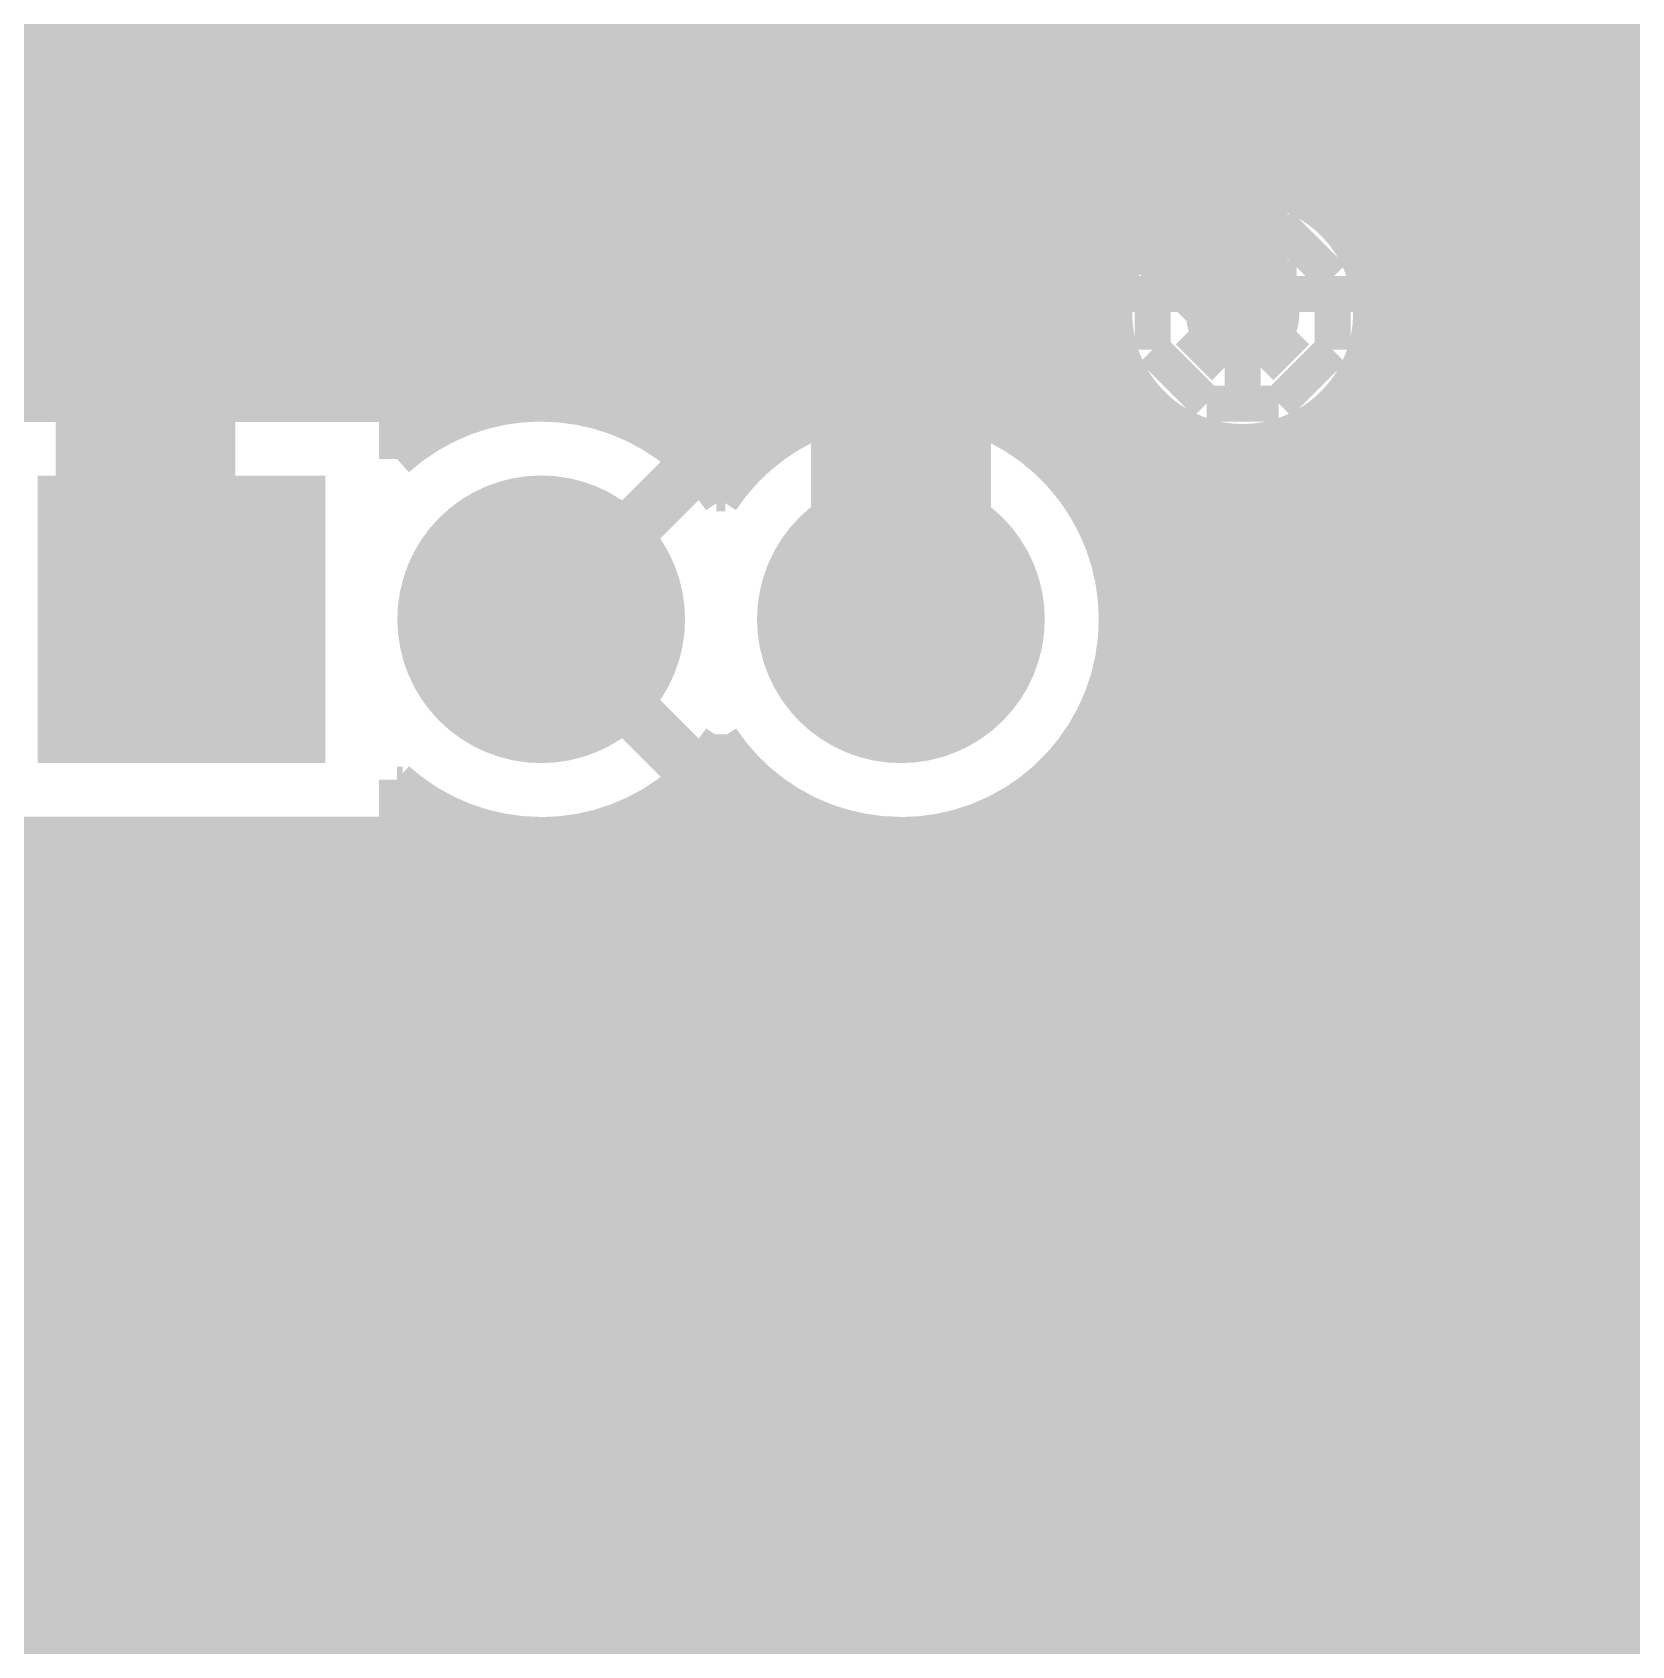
# Model space of a CAD drawing. Extents: x -5 to 157, y -120 to 103.
# Drawn here: x 106.26 to 117.56, y -6.62 to 4.78 of the extents above; entities that cross this region are included whole.
import ezdxf

# ---------------------------------------------------------------- set-up
doc = ezdxf.new("R2010")
doc.units = 0
doc.header["$MEASUREMENT"] = 0
doc.layers.get('0').update_dxf_attribs({"linetype": 'CONTINUOUS'})
for name, color, linetype in [('22-304-2_BOT', 7, 'CONTINUOUS'), ('22-304-2_DRD', 7, 'CONTINUOUS'), ('22-304-2_DRL', 2, 'CONTINUOUS'), ('22-304-2_IN1', 4, 'CONTINUOUS'), ('22-304-2_IN2', 3, 'CONTINUOUS'), ('22-304-2_SMB', 5, 'CONTINUOUS'), ('22-304-2_SMT', 10, 'CONTINUOUS'), ('22-304-2_SPB', 14, 'CONTINUOUS'), ('22-304-2_SSB', 12, 'CONTINUOUS'), ('22-304-2_TOP', 13, 'CONTINUOUS'), ('THRUHOLE_TAP', 7, 'CONTINUOUS')]:
    doc.layers.add(name, color=color, linetype=linetype)

# ---------------------------------------------------------------- blocks, each defined once
blk = doc.blocks.new('RECTANGLE_3')
blk.add_solid([(0.4826, 0.4064), (0.4826, -0.4064), (-0.4826, 0.4064), (-0.4826, -0.4064)])
blk = doc.blocks.new('ROUND_33')
at = {"const_width": 1.016}
blk.add_lwpolyline([(-0.508, 0, 1), (0.508, 0, 1)], format="xyb", close=True, dxfattribs=at)
blk = doc.blocks.new('SQUARE_34')
blk.add_solid([(1.01473, 1.01473), (1.01473, -1.01473), (-1.01473, 1.01473), (-1.01473, -1.01473)])
blk = doc.blocks.new('ROUND_39')
at = {"const_width": 0.40005}
blk.add_lwpolyline([(-0.200024, 0, 1), (0.200024, 0, 1)], format="xyb", close=True, dxfattribs=at)
blk = doc.blocks.new('RECTANGLE_49')
blk.add_solid([(1.12522, 1.14935), (1.12522, -1.14935), (-1.12522, 1.14935), (-1.12522, -1.14935)])
blk = doc.blocks.new('RECTANGLE_50')
blk.add_solid([(1.30048, 0.6477), (1.30048, -0.6477), (-1.30048, 0.6477), (-1.30048, -0.6477)])
blk = doc.blocks.new('ROUND_16')
at = {"const_width": 0.54991}
blk.add_lwpolyline([(-0.274954, 0, 1), (0.274954, 0, 1)], format="xyb", close=True, dxfattribs=at)
blk = doc.blocks.new('ROUND_88')
at = {"const_width": 0.10033}
blk.add_lwpolyline([(-0.050164, 0, 1), (0.050164, 0, 1)], format="xyb", close=True, dxfattribs=at)
blk = doc.blocks.new('ROUND_42')
at = {"const_width": 0.40005}
blk.add_lwpolyline([(-0.200024, 0, 1), (0.200024, 0, 1)], format="xyb", close=True, dxfattribs=at)
blk = doc.blocks.new('ROUND_80')
at = {"const_width": 0.10033}
blk.add_lwpolyline([(-0.050164, 0, 1), (0.050164, 0, 1)], format="xyb", close=True, dxfattribs=at)

msp = doc.modelspace()

# ---------------------------------------------------------------- linework, layer by layer
at = {"layer": '22-304-2_BOT'}
for points, const_width in [([(115.9256, 18.11782), (115.9256, -4.826)], 0.254), ([(116.1542, 18.11782), (116.1542, -4.826)], 0.254), ([(116.3828, 18.11782), (116.3828, -4.826)], 0.254), ([(111.76, 4.699), (109.982, 4.699), (109.22, 5.461), (109.22, 15.28064)], 1.27), ([(116.47678, 6.19252), (116.47678, 2.87782)], 0.254), ([(100.33, 5.1689), (100.2919, 5.207), (91.694, 5.207), (91.6559, 5.1689), (91.567, 5.08), (91.567, -4.064), (93.472, -5.969), (116.967, -5.969), (118.11, -4.826), (118.11, 4.36118), (118.11, 4.5339)], 1.27), ([(100.33, 5.1689), (94.869, 5.1689), (91.6559, 5.1689), (91.567, 5.08), (91.567, -4.064), (93.472, -5.969), (116.967, -5.969), (118.11, -4.826), (118.11, 4.36118), (118.11, 4.5339)], 1.27), ([(112.395, 0.635), (112.395, 4.3688), (112.395, 4.445), (112.141, 4.699), (111.76, 4.699)], 1.27), ([(101.93528, -0.635), (101.727, -0.43942), (101.727, 1.27), (104.9909, 4.5339), (106.68, 4.5339)], 1.27), ([(107.315, 0.635), (107.061, 0.889), (107.061, 4.1529), (106.68, 4.5339)], 1.27), ([(118.40718, -0.635), (118.40718, 4.064), (118.11, 4.36118), (118.11, 4.5339)], 1.27), ([(112.395, 4.3688), (112.0902, 4.3688), (111.76, 4.699)], 0.635), ([(112.395, 0.635), (112.395, 4.3688)], 1.27), ([(112.395, 4.3688), (112.395, 0.635)], 1.27), ([(115.9256, 4.8768), (115.9256, 3.4544)], 0.254), ([(108.31322, 4.76504), (108.31322, 2.87782)], 0.254), ([(108.34624, 4.7244), (108.31322, 4.7244)], 0.254), ([(108.3818, 4.68376), (108.3818, 2.15646)], 0.254), ([(116.47678, 4.7244), (115.9256, 4.7244)], 0.254), ([(108.41736, 4.64566), (109.16666, 3.89636)], 0.254), ([(114.935, 4.3688), (112.395, 4.3688)], 0.635), ([(114.808, 2.794), (114.808, 4.2418), (114.935, 4.3688)], 0.635), ([(108.56722, 4.4958), (108.31322, 4.4958)], 0.254), ([(108.6104, 4.45262), (108.6104, 2.15646)], 0.254), ([(116.47678, 4.4958), (115.9256, 4.4958)], 0.254), ([(108.79582, 4.2672), (108.31322, 4.2672)], 0.254), ([(108.839, 4.22402), (108.839, 1.77038)], 0.254), ([(116.47678, 4.2672), (115.9256, 4.2672)], 0.254), ([(109.02442, 4.0386), (108.31322, 4.0386)], 0.254), ([(109.0676, 3.99542), (109.0676, 1.94056)], 0.254), ([(116.47678, 4.0386), (115.9256, 4.0386)], 0.254), ([(109.26318, 3.81), (108.31322, 3.81)], 0.254), ([(109.2962, 3.7846), (109.2962, 2.05232)], 0.254), ([(116.47678, 3.81), (115.9256, 3.81)], 0.254), ([(109.5248, 3.64998), (109.5248, 2.12344)], 0.254), ([(109.7407, 3.5814), (108.31322, 3.5814)], 0.254), ([(109.7534, 3.57886), (109.7534, 2.15392)], 0.254), ([(111.252, 3.5433), (109.95152, 3.5433)], 0.254), ([(111.252, 3.556), (109.982, 3.556)], 0.254), ([(109.982, 3.5433), (109.982, 2.15392)], 0.254), ([(110.2106, 3.5433), (110.2106, 2.11582)], 0.254), ([(110.4392, 3.5433), (110.4392, 2.04216)], 0.254), ([(110.6678, 3.5433), (110.6678, 1.92278)], 0.254), ([(110.8964, 3.5433), (110.8964, 1.74752)], 0.254), ([(111.125, 3.5433), (111.125, 1.47574)], 0.254), ([(111.252, 3.5433), (111.252, 1.64338)], 0.254), ([(111.252, 3.5433), (111.252, 1.64338)], 0.254), ([(111.252, 3.5433), (111.252, 1.64338)], 0.254), ([(113.538, 3.5433), (113.538, 1.64338)], 0.254), ([(113.538, 3.5433), (113.538, 1.64338)], 0.254), ([(113.56848, 3.5433), (113.538, 3.5433)], 0.254), ([(113.56848, 3.5433), (113.538, 3.5433)], 0.254), ([(113.538, 3.5433), (113.538, 1.64338)], 0.254), ([(113.9444, 3.5433), (113.56848, 3.5433)], 0.254), ([(113.6396, 3.5433), (113.6396, 1.51384)], 0.254), ([(113.8682, 3.5433), (113.8682, 1.02362)], 0.254), ([(113.9444, 3.5433), (113.9444, 3.4544)], 0.254), ([(116.47678, 3.5814), (115.9256, 3.5814)], 0.254), ([(113.9825, 3.4544), (113.9444, 3.4544)], 0.254), ([(113.9825, 3.4544), (113.9825, 3.16992)], 0.254), ([(115.9256, 3.4544), (115.6335, 3.4544)], 0.254), ([(115.6335, 3.4544), (115.6335, 3.16992)], 0.254), ([(115.697, 3.4544), (115.697, 2.97688)], 0.254), ([(111.252, 3.3528), (108.31322, 3.3528)], 0.254), ([(113.9825, 3.3528), (113.538, 3.3528)], 0.254), ([(116.47678, 3.3528), (115.6335, 3.3528)], 0.254), ([(111.252, 3.1242), (108.31322, 3.1242)], 0.254), ([(113.96218, 3.1242), (113.538, 3.1242)], 0.254), ([(116.47678, 3.1242), (115.65382, 3.1242)], 0.254), ([(108.31322, 2.87782), (108.204, 2.87782)], 0.254), ([(108.204, 2.87782), (108.204, 2.15646)], 0.254), ([(111.252, 2.8956), (108.31322, 2.8956)], 0.254), ([(113.9063, 2.8956), (113.538, 2.8956)], 0.254), ([(116.47678, 2.8956), (115.7097, 2.8956)], 0.254), ([(116.967, 2.87782), (116.47678, 2.87782)], 0.254), ([(116.6114, 2.87782), (116.6114, -4.70662)], 0.254), ([(116.84, 2.87782), (116.84, -4.47802)], 0.254), ([(116.967, 2.87782), (116.967, -4.35102)], 0.254), ([(116.967, 2.87782), (116.967, -4.35102)], 0.254), ([(111.252, 2.667), (108.204, 2.667)], 0.254), ([(113.90884, 2.667), (113.538, 2.667)], 0.254), ([(115.697, 2.61112), (115.697, -4.826)], 0.254), ([(116.967, 2.667), (115.70716, 2.667)], 0.254), ([(111.252, 2.4384), (108.204, 2.4384)], 0.254), ([(113.97234, 2.4384), (113.538, 2.4384)], 0.254), ([(116.967, 2.4384), (115.64366, 2.4384)], 0.254), ([(111.252, 2.2098), (108.204, 2.2098)], 0.254), ([(108.83646, 2.15646), (108.204, 2.15646)], 0.254), ([(108.83646, 2.15646), (108.83646, 1.76784)], 0.254), ([(114.11204, 2.2098), (113.538, 2.2098)], 0.254), ([(114.0968, 2.23012), (114.0968, -4.826)], 0.254), ([(115.4684, 2.1717), (115.4684, -4.826)], 0.254), ([(116.967, 2.2098), (115.50142, 2.2098)], 0.254), ([(109.14126, 1.9812), (108.83646, 1.9812)], 0.254), ([(111.252, 1.9812), (110.56874, 1.9812)], 0.254), ([(114.40414, 1.9812), (113.538, 1.9812)], 0.254), ([(114.3254, 2.02438), (114.3254, -4.826)], 0.254), ([(116.967, 1.9812), (115.21186, 1.9812)], 0.254), ([(115.2398, 1.99644), (115.2398, -4.826)], 0.254), ([(114.554, 1.92278), (114.554, -4.826)], 0.254), ([(114.7826, 1.88722), (114.7826, -4.826)], 0.254), ([(115.0112, 1.91008), (115.0112, -4.826)], 0.254), ([(110.88624, 1.66624), (109.855, 0.635)], 0.381), ([(111.252, 1.7526), (110.89132, 1.7526)], 0.254), ([(116.967, 1.7526), (113.538, 1.7526)], 0.254), ([(111.15548, 1.524), (111.09198, 1.524)], 0.254), ([(116.967, 1.524), (113.63198, 1.524)], 0.254), ([(116.967, 1.2954), (113.76914, 1.2954)], 0.254), ([(116.967, 1.0668), (113.8555, 1.0668)], 0.254), ([(116.967, 0.8382), (113.90376, 0.8382)], 0.254), ([(110.88624, -0.39624), (109.855, 0.635)], 0.381), ([(116.967, 0.6096), (113.919, 0.6096)], 0.254), ([(116.967, 0.381), (113.89614, 0.381)], 0.254), ([(113.8682, 0.24384), (113.8682, -4.826)], 0.254), ([(116.967, 0.1524), (113.84026, 0.1524)], 0.254), ([(116.967, -0.0762), (113.7412, -0.0762)], 0.254), ([(111.125, -0.20574), (111.125, -4.826)], 0.254), ([(111.19358, -0.3048), (111.05388, -0.3048)], 0.254), ([(116.967, -0.3048), (113.59388, -0.3048)], 0.254), ([(113.6396, -0.24384), (113.6396, -4.826)], 0.254), ([(108.83646, -0.49784), (108.83646, -0.88646)], 0.254), ([(108.8771, -0.5334), (108.83646, -0.5334)], 0.254), ([(108.839, -0.50038), (108.839, -4.826)], 0.254), ([(111.4171, -0.5334), (110.8329, -0.5334)], 0.254), ([(110.8964, -0.47752), (110.8964, -4.826)], 0.254), ([(111.3536, -0.47752), (111.3536, -4.826)], 0.254), ([(116.967, -0.5334), (113.3729, -0.5334)], 0.254), ([(113.411, -0.50038), (113.411, -4.826)], 0.254), ([(109.0676, -0.67056), (109.0676, -4.826)], 0.254), ([(110.6678, -0.65278), (110.6678, -4.826)], 0.254), ([(111.5822, -0.65278), (111.5822, -4.826)], 0.254), ([(113.1824, -0.67056), (113.1824, -4.826)], 0.254), ([(109.2454, -0.762), (108.83646, -0.762)], 0.254), ([(109.2962, -0.78232), (109.2962, -4.826)], 0.254), ([(110.4392, -0.77216), (110.4392, -4.826)], 0.254), ([(111.7854, -0.762), (110.4646, -0.762)], 0.254), ([(111.8108, -0.77216), (111.8108, -4.826)], 0.254), ([(112.9538, -0.78232), (112.9538, -4.826)], 0.254), ([(116.967, -0.762), (113.0046, -0.762)], 0.254), ([(108.83646, -0.88646), (105.79354, -0.88646)], 0.254), ([(106.3244, -0.88646), (106.3244, -4.826)], 0.254), ([(106.553, -0.88646), (106.553, -4.826)], 0.254), ([(106.7816, -0.88646), (106.7816, -4.826)], 0.254), ([(107.0102, -0.88646), (107.0102, -4.826)], 0.254), ([(107.2388, -0.88646), (107.2388, -4.826)], 0.254), ([(107.4674, -0.88646), (107.4674, -4.826)], 0.254), ([(107.696, -0.88646), (107.696, -4.826)], 0.254), ([(107.9246, -0.88646), (107.9246, -4.826)], 0.254), ([(108.1532, -0.88646), (108.1532, -4.826)], 0.254), ([(108.3818, -0.88646), (108.3818, -4.826)], 0.254), ([(108.6104, -0.88646), (108.6104, -4.826)], 0.254), ([(109.5248, -0.85344), (109.5248, -4.826)], 0.254), ([(109.7534, -0.88392), (109.7534, -4.826)], 0.254), ([(109.982, -0.88392), (109.982, -4.826)], 0.254), ([(110.2106, -0.84582), (110.2106, -4.826)], 0.254), ([(112.0394, -0.84582), (112.0394, -4.826)], 0.254), ([(112.268, -0.88392), (112.268, -4.826)], 0.254), ([(112.4966, -0.88392), (112.4966, -4.826)], 0.254), ([(112.7252, -0.85344), (112.7252, -4.826)], 0.254), ([(116.967, -0.9906), (103.0224, -0.9906)], 0.254), ([(116.967, -1.2192), (102.91826, -1.2192)], 0.254), ([(116.967, -1.4478), (102.8065, -1.4478)], 0.254), ([(116.967, -1.6764), (102.8065, -1.6764)], 0.254), ([(116.967, -1.905), (102.8065, -1.905)], 0.254), ([(116.967, -2.1336), (102.8065, -2.1336)], 0.254), ([(116.967, -2.3622), (102.8065, -2.3622)], 0.254), ([(116.967, -2.5908), (102.8065, -2.5908)], 0.254), ([(116.967, -2.8194), (102.8065, -2.8194)], 0.254), ([(116.967, -3.048), (102.8065, -3.048)], 0.254), ([(116.967, -3.2766), (102.79634, -3.2766)], 0.254), ([(116.967, -3.5052), (102.69982, -3.5052)], 0.254), ([(116.967, -3.7338), (102.35438, -3.7338)], 0.254), ([(116.967, -3.9624), (93.08084, -3.9624)], 0.254), ([(116.967, -4.191), (93.30944, -4.191)], 0.254), ([(116.89842, -4.4196), (93.53804, -4.4196)], 0.254), ([(116.967, -4.35102), (116.49202, -4.826)], 0.254), ([(116.967, -4.35102), (116.49202, -4.826)], 0.254), ([(116.66982, -4.6482), (93.76664, -4.6482)], 0.254), ([(116.49202, -4.826), (93.94444, -4.826)], 0.254), ([(116.49202, -4.826), (93.94444, -4.826)], 0.254)]:
    msp.add_lwpolyline(points, dxfattribs=dict(at, const_width=const_width))
at = {"layer": '22-304-2_BOT', "const_width": 0.254}
for points in [[(108.31322, 4.76504, 0.0327083), (108.41173, 4.65273)], [(108.31322, 4.76504, 0.0327083), (108.41173, 4.65273)], [(109.17428, 3.89128, 0.1919922), (109.95155, 3.55712)], [(109.17428, 3.89128, 0.1919922), (109.95155, 3.55712)], [(113.9825, 3.16992, 0.107239), (113.90094, 2.794)], [(115.71478, 2.794, 0.1072391), (115.63324, 3.1698)], [(113.90122, 2.794, 0.4142136), (114.808, 1.88722)], [(114.808, 1.88722, 0.4142136), (115.71478, 2.794)], [(109.855, 2.159, 0.1851533), (108.83606, 1.76829)], [(111.125, 1.47574, 0.2516254), (109.855, 2.15807)], [(111.252, 1.64338, 0.0345491), (111.12403, 1.47638)], [(113.919, 0.635, 0.1827201), (113.53783, 1.64323)], [(112.395, -0.889, 0.4142136), (113.919, 0.635)], [(109.855, -0.889, 0.2516254), (111.12577, -0.20625)], [(111.125, -0.20574, 0.2516254), (112.395, -0.88807)], [(108.83646, -0.49784, 0.1851532), (109.855, -0.8884)]]:
    msp.add_lwpolyline(points, format="xyb", dxfattribs=at)
at = {"layer": '22-304-2_DRD', "const_width": 0.254}
for points in [[(114.554, 3.429), (114.173, 3.048)], [(115.062, 3.429), (114.554, 3.429)], [(115.443, 3.048), (115.062, 3.429)], [(114.554, 3.175), (114.554, 3.048)], [(114.681, 3.175), (114.554, 3.175)], [(114.681, 3.048), (114.681, 3.175)], [(114.935, 3.175), (114.935, 3.048)], [(115.062, 3.175), (114.935, 3.175)], [(115.062, 3.048), (115.062, 3.175)], [(114.173, 3.048), (114.173, 2.54)], [(114.554, 3.048), (114.681, 3.048)], [(114.935, 3.048), (115.062, 3.048)], [(115.443, 2.54), (115.443, 3.048)], [(114.681, 2.413), (114.427, 2.667)], [(115.189, 2.667), (114.935, 2.413)], [(114.173, 2.54), (114.554, 2.159)], [(115.062, 2.159), (115.443, 2.54)], [(114.935, 2.413), (114.681, 2.413)], [(114.554, 2.159), (115.062, 2.159)], [(106.68, 1.27), (106.68, 0)], [(107.95, 1.27), (106.68, 1.27)], [(107.95, 1.27), (106.68, 0)], [(107.95, 0), (106.68, 1.27)], [(107.95, 0), (107.95, 1.27)], [(109.22, 1.27), (109.22, 0)], [(110.49, 1.27), (109.22, 1.27)], [(110.49, 1.27), (109.22, 0)], [(110.49, 0), (109.22, 1.27)], [(110.49, 0), (110.49, 1.27)], [(111.76, 1.27), (111.76, 0)], [(113.03, 1.27), (111.76, 1.27)], [(113.03, 1.27), (111.76, 0)], [(113.03, 0), (111.76, 1.27)], [(113.03, 0), (113.03, 1.27)], [(106.68, 0), (107.95, 0)], [(109.22, 0), (110.49, 0)], [(111.76, 0), (113.03, 0)]]:
    msp.add_lwpolyline(points, dxfattribs=at)
at = {"layer": '22-304-2_IN2'}
for points, const_width in [([(108.839, 51.30038), (108.839, 2.27584)], 0.254), ([(109.0676, 51.07178), (109.0676, 2.07518)], 0.254), ([(109.2962, 50.84318), (109.2962, 2.17932)], 0.254), ([(109.5248, 50.61458), (109.5248, 2.24282)], 0.254), ([(109.7534, 50.38598), (109.7534, 2.2733)], 0.254), ([(109.982, 50.15738), (109.982, 2.2733)], 0.254), ([(110.2106, 49.92878), (110.2106, 2.23774)], 0.254), ([(110.4392, 49.70018), (110.4392, 2.16916)], 0.254), ([(110.6678, 49.47158), (110.6678, 2.06248)], 0.254), ([(110.8964, 49.24298), (110.8964, 1.905)], 0.254), ([(111.125, 49.01438), (111.125, 1.6764)], 0.254), ([(106.7816, 42.96664), (106.7816, 2.27584)], 0.254), ([(108.6104, 42.96664), (108.6104, 2.27584)], 0.254), ([(107.0102, 42.66946), (107.0102, 2.27584)], 0.254), ([(108.3818, 42.66946), (108.3818, 2.27584)], 0.254), ([(107.2388, 42.51452), (107.2388, 2.27584)], 0.254), ([(108.1532, 42.51452), (108.1532, 2.27584)], 0.254), ([(107.4674, 42.43324), (107.4674, 2.27584)], 0.254), ([(107.696, 42.40784), (107.696, 2.27584)], 0.254), ([(107.9246, 42.43324), (107.9246, 2.27584)], 0.254), ([(111.3536, 41.44264), (111.3536, 1.905)], 0.254), ([(111.5822, 41.14546), (111.5822, 2.06248)], 0.254), ([(114.7826, 41.12514), (114.7826, 3.82016)], 0.254), ([(111.8108, 40.99052), (111.8108, 2.16916)], 0.254), ([(112.0394, 40.90924), (112.0394, 2.23774)], 0.254), ([(112.4966, 40.90924), (112.4966, 2.2733)], 0.254), ([(115.0112, 40.97782), (115.0112, 3.79984)], 0.254), ([(112.268, 40.88384), (112.268, 2.2733)], 0.254), ([(117.2972, 40.88384), (117.2972, -27.73934)], 0.254), ([(117.5258, 40.89908), (117.5258, -27.73934)], 0.254), ([(115.2398, 36.66744), (115.2398, 3.72364)], 0.254), ([(117.0686, 36.66744), (117.0686, -27.73934)], 0.254), ([(115.4684, 36.37026), (115.4684, 3.57886)], 0.254), ([(116.84, 36.37026), (116.84, -27.73934)], 0.254), ([(114.554, 36.17722), (114.554, 3.78714)], 0.254), ([(115.697, 36.21532), (115.697, 3.30708)], 0.254), ([(115.9256, 36.13404), (115.9256, -27.73934)], 0.254), ([(116.3828, 36.13404), (116.3828, -27.73934)], 0.254), ([(116.6114, 36.21532), (116.6114, -27.73934)], 0.254), ([(116.1542, 36.10864), (116.1542, -27.73934)], 0.254), ([(112.7252, 35.69462), (112.7252, 2.24282)], 0.254), ([(114.3254, 35.66414), (114.3254, 3.69824)], 0.254), ([(112.9538, 35.47872), (112.9538, 2.17932)], 0.254), ([(114.0968, 35.46094), (114.0968, 3.53314)], 0.254), ([(106.553, 35.41522), (106.553, 2.27584)], 0.254), ([(113.1824, 35.35934), (113.1824, 2.07518)], 0.254), ([(113.8682, 35.34918), (113.8682, 3.20548)], 0.254), ([(113.411, 35.30346), (113.411, 1.92532)], 0.254), ([(113.6396, 35.30092), (113.6396, 1.70688)], 0.254), ([(106.3244, 34.90214), (106.3244, 2.27584)], 0.254), ([(136.50214, 4.7244), (92.70238, 4.7244)], 0.254), ([(136.29894, 4.4958), (92.70238, 4.4958)], 0.254), ([(136.18718, 4.2672), (92.70238, 4.2672)], 0.254), ([(136.13892, 4.0386), (92.70238, 4.0386)], 0.254), ([(114.66322, 3.81), (92.70238, 3.81)], 0.254), ([(136.14146, 3.81), (114.95278, 3.81)], 0.254), ([(114.15014, 3.5814), (92.70238, 3.5814)], 0.254), ([(136.19734, 3.5814), (115.46586, 3.5814)], 0.254), ([(113.94694, 3.3528), (92.70238, 3.3528)], 0.254), ([(136.31672, 3.3528), (115.66906, 3.3528)], 0.254), ([(113.83518, 3.1242), (92.70238, 3.1242)], 0.254), ([(136.53262, 3.1242), (115.77828, 3.1242)], 0.254), ([(113.78692, 2.8956), (92.70238, 2.8956)], 0.254), ([(137.16762, 2.8956), (115.82908, 2.8956)], 0.254), ([(113.78946, 2.667), (92.70238, 2.667)], 0.254), ([(137.16762, 2.667), (115.82654, 2.667)], 0.254), ([(113.84534, 2.4384), (92.70238, 2.4384)], 0.254), ([(113.8682, 2.38252), (113.8682, 1.36144)], 0.254), ([(137.16762, 2.4384), (115.77066, 2.4384)], 0.254), ([(108.95584, 2.27584), (105.67416, 2.27584), (105.67416, -1.00584)], 0.254), ([(108.95584, 2.27584), (108.95584, 2.00914)], 0.254), ([(115.697, 2.28092), (115.697, -27.73934)], 0.254), ([(109.38764, 2.2098), (108.95584, 2.2098)], 0.254), ([(111.92764, 2.2098), (110.32236, 2.2098)], 0.254), ([(113.96472, 2.2098), (112.86236, 2.2098)], 0.254), ([(126.6444, 2.2098), (115.65128, 2.2098)], 0.254), ([(114.0968, 2.05486), (114.0968, -27.73934)], 0.254), ([(111.45266, 1.9812), (110.7948, 1.9812)], 0.254), ([(114.18062, 1.9812), (113.3348, 1.9812)], 0.254), ([(126.6444, 1.9812), (115.43284, 1.9812)], 0.254), ([(115.4684, 2.00914), (115.4684, -27.73934)], 0.254), ([(110.97006, 1.75006), (109.855, 0.635)], 0.381), ([(114.3254, 1.88722), (114.3254, -27.73934)], 0.254), ([(115.2398, 1.86182), (115.2398, -27.73934)], 0.254), ([(111.19104, 1.7526), (111.05896, 1.7526)], 0.254), ([(126.6444, 1.7526), (113.59896, 1.7526)], 0.254), ([(114.554, 1.79832), (114.554, -27.73934)], 0.254), ([(114.7826, 1.76784), (114.7826, -27.73934)], 0.254), ([(115.0112, 1.78816), (115.0112, -27.73934)], 0.254), ([(126.6444, 1.524), (113.77676, 1.524)], 0.254), ([(126.6444, 1.2954), (113.89868, 1.2954)], 0.254), ([(126.6444, 1.0668), (113.97996, 1.0668)], 0.254), ([(126.6444, 0.8382), (114.02568, 0.8382)], 0.254), ([(110.97006, -0.48006), (109.855, 0.635)], 0.381), ([(126.6444, 0.6096), (114.03584, 0.6096)], 0.254), ([(126.6444, 0.381), (114.01806, 0.381)], 0.254), ([(126.6444, 0.1524), (113.96472, 0.1524)], 0.254), ([(113.8682, -0.09144), (113.8682, -27.73934)], 0.254), ([(126.6444, -0.0762), (113.87582, -0.0762)], 0.254), ([(126.6444, -0.3048), (113.7412, -0.3048)], 0.254), ([(111.125, -0.4064), (111.125, -27.73934)], 0.254), ([(113.6396, -0.43688), (113.6396, -27.73934)], 0.254), ([(111.2393, -0.5334), (111.00816, -0.5334)], 0.254), ([(126.6444, -0.5334), (113.54816, -0.5334)], 0.254), ([(110.8964, -0.635), (110.8964, -27.73934)], 0.254), ([(111.3536, -0.635), (111.3536, -27.73934)], 0.254), ([(113.411, -0.65532), (113.411, -27.73934)], 0.254), ([(108.95584, -0.73914), (108.95584, -1.00584)], 0.254), ([(108.9914, -0.762), (108.95584, -0.762)], 0.254), ([(109.0676, -0.80518), (109.0676, -27.73934)], 0.254), ([(110.6678, -0.79248), (110.6678, -27.73934)], 0.254), ([(111.5314, -0.762), (110.7186, -0.762)], 0.254), ([(111.5822, -0.79248), (111.5822, -27.73934)], 0.254), ([(113.1824, -0.80518), (113.1824, -27.73934)], 0.254), ([(126.6444, -0.762), (113.2586, -0.762)], 0.254), ([(109.2962, -0.90932), (109.2962, -27.73934)], 0.254), ([(110.4392, -0.89916), (110.4392, -27.73934)], 0.254), ([(111.8108, -0.89916), (111.8108, -27.73934)], 0.254), ([(112.9538, -0.90932), (112.9538, -27.73934)], 0.254), ([(108.95584, -1.00584), (105.67416, -1.00584)], 0.254), ([(106.3244, -1.00584), (106.3244, -27.73934)], 0.254), ([(106.553, -1.00584), (106.553, -27.73934)], 0.254), ([(106.7816, -1.00584), (106.7816, -27.73934)], 0.254), ([(107.0102, -1.00584), (107.0102, -27.73934)], 0.254), ([(107.2388, -1.00584), (107.2388, -27.73934)], 0.254), ([(107.4674, -1.00584), (107.4674, -27.73934)], 0.254), ([(107.696, -1.00584), (107.696, -27.73934)], 0.254), ([(107.9246, -1.00584), (107.9246, -27.73934)], 0.254), ([(108.1532, -1.00584), (108.1532, -27.73934)], 0.254), ([(108.3818, -1.00584), (108.3818, -27.73934)], 0.254), ([(108.6104, -1.00584), (108.6104, -27.73934)], 0.254), ([(108.839, -1.00584), (108.839, -27.73934)], 0.254), ([(109.61878, -0.9906), (108.95584, -0.9906)], 0.254), ([(109.5248, -0.97282), (109.5248, -27.73934)], 0.254), ([(109.7534, -1.0033), (109.7534, -27.73934)], 0.254), ([(109.982, -1.0033), (109.982, -27.73934)], 0.254), ([(112.15878, -0.9906), (110.08868, -0.9906)], 0.254), ([(110.2106, -0.96774), (110.2106, -27.73934)], 0.254), ([(112.0394, -0.96774), (112.0394, -27.73934)], 0.254), ([(112.268, -1.0033), (112.268, -27.73934)], 0.254), ([(112.4966, -1.0033), (112.4966, -27.73934)], 0.254), ([(130.57378, -0.9906), (112.62868, -0.9906)], 0.254), ([(112.7252, -0.97282), (112.7252, -27.73934)], 0.254), ([(137.16762, -1.2192), (92.70238, -1.2192)], 0.254), ([(137.16762, -1.4478), (92.70238, -1.4478)], 0.254), ([(137.16762, -1.6764), (92.70238, -1.6764)], 0.254), ([(137.16762, -1.905), (92.70238, -1.905)], 0.254), ([(137.16762, -2.1336), (92.70238, -2.1336)], 0.254), ([(137.16762, -2.3622), (92.70238, -2.3622)], 0.254), ([(137.16762, -2.5908), (92.70238, -2.5908)], 0.254), ([(137.16762, -2.8194), (92.70238, -2.8194)], 0.254), ([(137.16762, -3.048), (92.70238, -3.048)], 0.254), ([(137.16762, -3.2766), (92.70238, -3.2766)], 0.254), ([(137.16762, -3.5052), (92.70238, -3.5052)], 0.254), ([(137.16762, -3.7338), (92.70238, -3.7338)], 0.254), ([(137.16762, -3.9624), (92.70238, -3.9624)], 0.254), ([(137.16762, -4.191), (92.70238, -4.191)], 0.254), ([(137.16762, -4.4196), (92.70238, -4.4196)], 0.254), ([(137.16762, -4.6482), (92.70238, -4.6482)], 0.254), ([(137.16762, -4.8768), (92.70238, -4.8768)], 0.254), ([(137.16762, -5.1054), (92.70238, -5.1054)], 0.254), ([(137.16762, -5.334), (92.70238, -5.334)], 0.254), ([(137.16762, -5.5626), (92.70238, -5.5626)], 0.254), ([(137.16762, -5.7912), (92.70238, -5.7912)], 0.254), ([(137.16762, -6.0198), (92.70238, -6.0198)], 0.254), ([(137.16762, -6.2484), (92.70238, -6.2484)], 0.254), ([(137.16762, -6.477), (92.70238, -6.477)], 0.254), ([(137.16762, -6.7056), (92.70238, -6.7056)], 0.254)]:
    msp.add_lwpolyline(points, dxfattribs=dict(at, const_width=const_width))
at = {"layer": '22-304-2_IN2', "const_width": 0.254}
for points in [[(114.808, 3.82016, 0.4142136), (113.78184, 2.794)], [(115.83416, 2.794, 0.4142136), (114.808, 3.82016)], [(113.78184, 2.794, 0.4142136), (114.808, 1.76784)], [(114.808, 1.76784, 0.4142136), (115.83416, 2.794)], [(109.855, 2.27838, 0.1458779), (108.95518, 2.01014)], [(111.125, 1.6764, 0.2246641), (109.855, 2.27738)], [(112.395, 2.27838, 0.2246642), (111.12423, 1.67703)], [(114.03838, 0.635, 0.4142136), (112.395, 2.27838)], [(112.395, -1.00838, 0.4142136), (114.03838, 0.635)], [(109.855, -1.00838, 0.2246639), (111.12577, -0.40703)], [(111.125, -0.4064, 0.2246641), (112.395, -1.00738)], [(108.95584, -0.73914, 0.1458775), (109.855, -1.00718)]]:
    msp.add_lwpolyline(points, format="xyb", dxfattribs=at)
at = {"layer": '22-304-2_SSB'}
for points, const_width in [([(107.98048, 3.98526), (108.2802, 3.98526), (108.2802, 9.98474), (107.98048, 9.98474)], 0.1524), ([(116.80952, 3.98526), (116.5098, 3.98526), (116.5098, 9.98474), (116.80952, 9.98474)], 0.1524), ([(110.617, 8.89), (113.284, 8.89), (113.284, 3.81), (110.236, 3.81), (110.236, 8.89), (110.617, 8.89)], 0.1524), ([(115.7605, 6.5405), (115.7605, 3.6195), (114.1222, 3.6195), (114.1222, 6.5405), (115.7605, 6.5405)], 0.1524), ([(116.65966, 3.59918), (116.5606, 3.59918)], 0.1524), ([(116.586, 3.6068), (116.586, 3.36296)], 0.1524), ([(116.73078, 3.46202), (116.48694, 3.46202)], 0.1524), ([(116.72316, 3.53314), (116.72316, 3.43408)], 0.1524), ([(115.8494, -5.05968), (115.85448, 2.63398), (115.8494, 2.9337), (103.85552, 2.9337), (103.85552, -5.05968), (115.8494, -5.05968)], 0.254), ([(108.9787, -6.3373), (108.81106, -6.27888), (108.81106, -5.92328), (108.9787, -5.86486), (109.31906, -5.86486), (109.4867, -5.9817), (109.4867, -6.3373), (109.82706, -6.3373), (109.82706, -5.86486)], 0.1524)]:
    msp.add_lwpolyline(points, dxfattribs=dict(at, const_width=const_width))
at = {"layer": '22-304-2_SSB', "const_width": 0.1524}
for points in [[(116.60886, 3.60934, 0.4142136), (116.4844, 3.48488)], [(116.73332, 3.48488, 0.4142136), (116.60886, 3.60934)], [(116.4844, 3.48488, 0.4142136), (116.60886, 3.36042)], [(116.60886, 3.36042, 0.4142136), (116.73332, 3.48488)]]:
    msp.add_lwpolyline(points, format="xyb", dxfattribs=at)
at = {"layer": '22-304-2_TOP'}
for points, const_width in [([(15.367, 3.175), (36.449, 3.175), (43.815, 10.541), (43.815, 26.543), (47.625, 30.353), (87.757, 30.353), (90.932, 27.178), (90.932, 7.874), (94.615, 4.191), (113.411, 4.191), (114.808, 2.794)], 0.635), ([(113.8682, 9.652), (113.8682, 4.8768)], 0.254), ([(114.0968, 9.652), (114.0968, 4.67106)], 0.254), ([(114.3254, 9.652), (114.3254, 4.44246)], 0.254), ([(114.554, 9.652), (114.554, 4.21386)], 0.254), ([(114.7826, 9.652), (114.7826, 3.98526)], 0.254), ([(115.0112, 9.652), (115.0112, 3.75666)], 0.254), ([(115.2398, 9.652), (115.2398, 3.59156)], 0.254), ([(115.4684, 9.652), (115.4684, 3.4163)], 0.254), ([(115.697, 9.652), (115.697, 2.97688)], 0.254), ([(115.9256, 9.652), (115.9256, -29.91358)], 0.254), ([(116.1542, 9.652), (116.1542, -29.91358)], 0.254), ([(116.3828, 9.652), (116.3828, -29.91358)], 0.254), ([(116.6114, 9.652), (116.6114, -29.91358)], 0.254), ([(116.84, 9.652), (116.84, -29.91358)], 0.254), ([(117.0686, 9.652), (117.0686, -29.91358)], 0.254), ([(117.2972, 9.652), (117.2972, -29.91358)], 0.254), ([(117.5258, 9.652), (117.5258, -29.91358)], 0.254), ([(114.00282, 4.76758), (115.1255, 3.6449)], 0.254), ([(136.70788, 4.7244), (114.04346, 4.7244)], 0.254), ([(136.44372, 4.4958), (114.27206, 4.4958)], 0.254), ([(136.31418, 4.2672), (114.50066, 4.2672)], 0.254), ([(136.2583, 4.0386), (114.72926, 4.0386)], 0.254), ([(136.26084, 3.81), (114.95786, 3.81)], 0.254), ([(136.32434, 3.5814), (115.26012, 3.5814)], 0.254), ([(113.0808, 3.3528), (90.551, 3.3528)], 0.254), ([(113.0681, 3.3655), (94.615, 3.3655)], 0.254), ([(106.3244, 3.3655), (106.3244, 2.15646)], 0.254), ([(106.553, 3.3655), (106.553, 2.15646)], 0.254), ([(106.7816, 3.3655), (106.7816, 2.15646)], 0.254), ([(107.0102, 3.3655), (107.0102, 2.15646)], 0.254), ([(107.2388, 3.3655), (107.2388, 2.15646)], 0.254), ([(107.4674, 3.3655), (107.4674, 2.15646)], 0.254), ([(107.696, 3.3655), (107.696, 2.15646)], 0.254), ([(107.9246, 3.3655), (107.9246, 2.15646)], 0.254), ([(108.1532, 3.3655), (108.1532, 2.15646)], 0.254), ([(108.3818, 3.3655), (108.3818, 2.15646)], 0.254), ([(108.6104, 3.3655), (108.6104, 2.15646)], 0.254), ([(108.839, 3.3655), (108.839, 1.77038)], 0.254), ([(109.0676, 3.3655), (109.0676, 1.94056)], 0.254), ([(109.2962, 3.3655), (109.2962, 2.05232)], 0.254), ([(109.5248, 3.3655), (109.5248, 2.12344)], 0.254), ([(109.7534, 3.3655), (109.7534, 2.15392)], 0.254), ([(109.982, 3.3655), (109.982, 2.15392)], 0.254), ([(110.2106, 3.3655), (110.2106, 2.11582)], 0.254), ([(110.4392, 3.3655), (110.4392, 2.04216)], 0.254), ([(110.6678, 3.3655), (110.6678, 1.92278)], 0.254), ([(110.8964, 3.3655), (110.8964, 1.74752)], 0.254), ([(111.125, 3.3655), (111.125, 1.47574)], 0.254), ([(111.3536, 3.3655), (111.3536, 1.74752)], 0.254), ([(111.5822, 3.3655), (111.5822, 1.92278)], 0.254), ([(111.8108, 3.3655), (111.8108, 2.04216)], 0.254), ([(112.0394, 3.3655), (112.0394, 2.11582)], 0.254), ([(112.268, 3.3655), (112.268, 2.15392)], 0.254), ([(112.4966, 3.3655), (112.4966, 2.15392)], 0.254), ([(112.7252, 3.3655), (112.7252, 2.12344)], 0.254), ([(112.9538, 3.3655), (112.9538, 2.05232)], 0.254), ([(113.0681, 3.3655), (113.9571, 2.4765)], 0.254), ([(136.46404, 3.3528), (115.52174, 3.3528)], 0.254), ([(113.1824, 3.2512), (113.1824, 1.94056)], 0.254), ([(113.3094, 3.1242), (90.551, 3.1242)], 0.254), ([(136.75614, 3.1242), (115.65382, 3.1242)], 0.254), ([(113.411, 3.0226), (113.411, 1.77038)], 0.254), ([(113.538, 2.8956), (90.551, 2.8956)], 0.254), ([(138.938, 2.8956), (115.7097, 2.8956)], 0.254), ([(113.6396, 2.794), (113.6396, 1.51384)], 0.254), ([(113.7666, 2.667), (90.551, 2.667)], 0.254), ([(115.697, 2.61112), (115.697, -29.91358)], 0.254), ([(138.938, 2.667), (115.70716, 2.667)], 0.254), ([(113.8682, 2.5654), (113.8682, 1.02362)], 0.254), ([(113.97234, 2.4384), (90.551, 2.4384)], 0.254), ([(138.938, 2.4384), (115.64366, 2.4384)], 0.254), ([(114.11204, 2.2098), (90.551, 2.2098)], 0.254), ([(108.83646, 2.15646), (105.79354, 2.15646), (105.79354, -0.88646)], 0.254), ([(108.83646, 2.15646), (108.83646, 1.76784)], 0.254), ([(114.0968, 2.23012), (114.0968, -33.528)], 0.254), ([(115.4684, 2.1717), (115.4684, -29.91358)], 0.254), ([(138.938, 2.2098), (115.50142, 2.2098)], 0.254), ([(109.14126, 1.9812), (108.83646, 1.9812)], 0.254), ([(111.68126, 1.9812), (110.56874, 1.9812)], 0.254), ([(114.40414, 1.9812), (113.10874, 1.9812)], 0.254), ([(114.3254, 2.02438), (114.3254, -33.528)], 0.254), ([(126.76124, 1.9812), (115.21186, 1.9812)], 0.254), ([(115.2398, 1.99644), (115.2398, -29.91358)], 0.254), ([(114.554, 1.92278), (114.554, -33.528)], 0.254), ([(114.7826, 1.88722), (114.7826, -33.528)], 0.254), ([(115.0112, 1.91008), (115.0112, -33.528)], 0.254), ([(110.88624, 1.66624), (109.855, 0.635)], 0.381), ([(111.35868, 1.7526), (110.89132, 1.7526)], 0.254), ([(126.76124, 1.7526), (113.43132, 1.7526)], 0.254), ([(111.15548, 1.524), (111.09198, 1.524)], 0.254), ([(126.76124, 1.524), (113.63198, 1.524)], 0.254), ([(126.76124, 1.2954), (113.76914, 1.2954)], 0.254), ([(126.76124, 1.0668), (113.8555, 1.0668)], 0.254), ([(126.76124, 0.8382), (113.90376, 0.8382)], 0.254), ([(110.88624, -0.39624), (109.855, 0.635)], 0.381), ([(126.76124, 0.6096), (113.919, 0.6096)], 0.254), ([(126.76124, 0.381), (113.89614, 0.381)], 0.254), ([(113.8682, 0.24384), (113.8682, -33.528)], 0.254), ([(126.76124, 0.1524), (113.84026, 0.1524)], 0.254), ([(126.76124, -0.0762), (113.7412, -0.0762)], 0.254), ([(111.125, -0.20574), (111.125, -33.528)], 0.254), ([(111.19358, -0.3048), (111.05388, -0.3048)], 0.254), ([(126.76124, -0.3048), (113.59388, -0.3048)], 0.254), ([(113.6396, -0.24384), (113.6396, -33.528)], 0.254), ([(108.83646, -0.49784), (108.83646, -0.88646)], 0.254), ([(108.8771, -0.5334), (108.83646, -0.5334)], 0.254), ([(108.839, -0.50038), (108.839, -33.528)], 0.254), ([(111.4171, -0.5334), (110.8329, -0.5334)], 0.254), ([(110.8964, -0.47752), (110.8964, -33.528)], 0.254), ([(111.3536, -0.47752), (111.3536, -33.528)], 0.254), ([(126.76124, -0.5334), (113.3729, -0.5334)], 0.254), ([(113.411, -0.50038), (113.411, -33.528)], 0.254), ([(109.0676, -0.67056), (109.0676, -33.528)], 0.254), ([(110.6678, -0.65278), (110.6678, -33.528)], 0.254), ([(111.5822, -0.65278), (111.5822, -33.528)], 0.254), ([(113.1824, -0.67056), (113.1824, -33.528)], 0.254), ([(109.2454, -0.762), (108.83646, -0.762)], 0.254), ([(109.2962, -0.78232), (109.2962, -33.528)], 0.254), ([(110.4392, -0.77216), (110.4392, -33.528)], 0.254), ([(111.7854, -0.762), (110.4646, -0.762)], 0.254), ([(111.8108, -0.77216), (111.8108, -33.528)], 0.254), ([(112.9538, -0.78232), (112.9538, -33.528)], 0.254), ([(126.76124, -0.762), (113.0046, -0.762)], 0.254), ([(108.83646, -0.88646), (105.79354, -0.88646)], 0.254), ([(106.3244, -0.88646), (106.3244, -30.33268)], 0.254), ([(106.553, -0.88646), (106.553, -30.33268)], 0.254), ([(106.7816, -0.88646), (106.7816, -30.33268)], 0.254), ([(107.0102, -0.88646), (107.0102, -30.33268)], 0.254), ([(107.2388, -0.88646), (107.2388, -30.33268)], 0.254), ([(107.4674, -0.88646), (107.4674, -30.33268)], 0.254), ([(107.696, -0.88646), (107.696, -33.528)], 0.254), ([(107.9246, -0.88646), (107.9246, -33.528)], 0.254), ([(108.1532, -0.88646), (108.1532, -33.528)], 0.254), ([(108.3818, -0.88646), (108.3818, -33.528)], 0.254), ([(108.6104, -0.88646), (108.6104, -33.528)], 0.254), ([(109.5248, -0.85344), (109.5248, -33.528)], 0.254), ([(109.7534, -0.88392), (109.7534, -33.528)], 0.254), ([(109.982, -0.88392), (109.982, -33.528)], 0.254), ([(110.2106, -0.84582), (110.2106, -33.528)], 0.254), ([(112.0394, -0.84582), (112.0394, -33.528)], 0.254), ([(112.268, -0.88392), (112.268, -33.528)], 0.254), ([(112.4966, -0.88392), (112.4966, -33.528)], 0.254), ([(112.7252, -0.85344), (112.7252, -33.528)], 0.254), ([(138.938, -0.9906), (90.551, -0.9906)], 0.254), ([(138.938, -1.2192), (90.551, -1.2192)], 0.254), ([(138.938, -1.4478), (90.551, -1.4478)], 0.254), ([(138.938, -1.6764), (90.551, -1.6764)], 0.254), ([(138.938, -1.905), (90.551, -1.905)], 0.254), ([(138.938, -2.1336), (90.551, -2.1336)], 0.254), ([(138.938, -2.3622), (90.551, -2.3622)], 0.254), ([(138.938, -2.5908), (90.551, -2.5908)], 0.254), ([(138.938, -2.8194), (90.551, -2.8194)], 0.254), ([(138.938, -3.048), (90.551, -3.048)], 0.254), ([(138.938, -3.2766), (90.551, -3.2766)], 0.254), ([(138.938, -3.5052), (90.551, -3.5052)], 0.254), ([(138.938, -3.7338), (90.551, -3.7338)], 0.254), ([(138.938, -3.9624), (90.551, -3.9624)], 0.254), ([(138.938, -4.191), (90.551, -4.191)], 0.254), ([(138.938, -4.4196), (90.551, -4.4196)], 0.254), ([(138.938, -4.6482), (90.551, -4.6482)], 0.254), ([(138.938, -4.8768), (90.551, -4.8768)], 0.254), ([(138.938, -5.1054), (90.551, -5.1054)], 0.254), ([(138.938, -5.334), (90.551, -5.334)], 0.254), ([(138.938, -5.5626), (90.551, -5.5626)], 0.254), ([(138.938, -5.7912), (90.551, -5.7912)], 0.254), ([(138.938, -6.0198), (90.551, -6.0198)], 0.254), ([(138.938, -6.2484), (90.551, -6.2484)], 0.254), ([(138.938, -6.477), (90.551, -6.477)], 0.254), ([(138.938, -6.7056), (90.551, -6.7056)], 0.254)]:
    msp.add_lwpolyline(points, dxfattribs=dict(at, const_width=const_width))
at = {"layer": '22-304-2_TOP', "const_width": 0.254}
for points in [[(113.9952, 4.7752, 0.1989124), (113.411, 5.01718)], [(115.71478, 2.794, 0.3130833), (115.1255, 3.6449)], [(114.808, 1.88722, 0.4142136), (115.71478, 2.794)], [(113.9571, 2.4765, 0.3130834), (114.808, 1.88468)], [(109.855, 2.159, 0.1851533), (108.83606, 1.76829)], [(111.125, 1.47574, 0.2516254), (109.855, 2.15807)], [(112.395, 2.159, 0.2516257), (111.12422, 1.47625)], [(113.919, 0.635, 0.4142136), (112.395, 2.159)], [(112.395, -0.889, 0.4142136), (113.919, 0.635)], [(109.855, -0.889, 0.2516254), (111.12577, -0.20625)], [(111.125, -0.20574, 0.2516254), (112.395, -0.88807)], [(108.83646, -0.49784, 0.1851532), (109.855, -0.8884)]]:
    msp.add_lwpolyline(points, format="xyb", dxfattribs=at)

# ---------------------------------------------------------------- block references
at = {"layer": '22-304-2_BOT'}
for name, p in [('RECTANGLE_49', (106.68, 4.5339)), ('RECTANGLE_49', (118.11, 4.5339)), ('RECTANGLE_50', (111.76, 4.699)), ('RECTANGLE_3', (114.935, 4.3688)), ('ROUND_39', (114.808, 2.794)), ('SQUARE_34', (107.315, 0.635)), ('ROUND_33', (109.855, 0.635)), ('ROUND_33', (112.395, 0.635))]:
    msp.add_blockref(name, p, dxfattribs=at)
at = {"layer": '22-304-2_DRL'}
for name, p in [('ROUND_88', (114.808, 2.794)), ('ROUND_16', (107.315, 0.635)), ('ROUND_16', (109.855, 0.635)), ('ROUND_16', (112.395, 0.635))]:
    msp.add_blockref(name, p, dxfattribs=at)
at = {"layer": '22-304-2_IN1'}
for name, p in [('ROUND_39', (114.808, 2.794)), ('SQUARE_34', (107.315, 0.635)), ('ROUND_33', (109.855, 0.635)), ('ROUND_33', (112.395, 0.635))]:
    msp.add_blockref(name, p, dxfattribs=at)
at = {"layer": '22-304-2_IN2'}
for name, p in [('ROUND_42', (114.808, 2.794)), ('SQUARE_34', (107.315, 0.635)), ('ROUND_33', (109.855, 0.635)), ('ROUND_33', (112.395, 0.635))]:
    msp.add_blockref(name, p, dxfattribs=at)
at = {"layer": '22-304-2_SMB'}
for name, p in [('RECTANGLE_49', (106.68, 4.5339)), ('RECTANGLE_49', (118.11, 4.5339)), ('RECTANGLE_50', (111.76, 4.699)), ('RECTANGLE_3', (114.935, 4.3688)), ('SQUARE_34', (107.315, 0.635)), ('ROUND_33', (109.855, 0.635)), ('ROUND_33', (112.395, 0.635))]:
    msp.add_blockref(name, p, dxfattribs=at)
at = {"layer": '22-304-2_SMT'}
for name, p in [('SQUARE_34', (107.315, 0.635)), ('ROUND_33', (109.855, 0.635)), ('ROUND_33', (112.395, 0.635))]:
    msp.add_blockref(name, p, dxfattribs=at)
at = {"layer": '22-304-2_SPB'}
for name, p in [('RECTANGLE_49', (106.68, 4.5339)), ('RECTANGLE_49', (118.11, 4.5339)), ('RECTANGLE_50', (111.76, 4.699)), ('RECTANGLE_3', (114.935, 4.3688))]:
    msp.add_blockref(name, p, dxfattribs=at)
at = {"layer": '22-304-2_TOP'}
for name, p in [('ROUND_39', (114.808, 2.794)), ('SQUARE_34', (107.315, 0.635)), ('ROUND_33', (109.855, 0.635)), ('ROUND_33', (112.395, 0.635))]:
    msp.add_blockref(name, p, dxfattribs=at)
at = {"layer": 'THRUHOLE_TAP'}
for name, p in [('ROUND_80', (114.808, 2.794)), ('ROUND_16', (107.315, 0.635)), ('ROUND_16', (109.855, 0.635)), ('ROUND_16', (112.395, 0.635))]:
    msp.add_blockref(name, p, dxfattribs=at)

doc.saveas('drawing.dxf')
